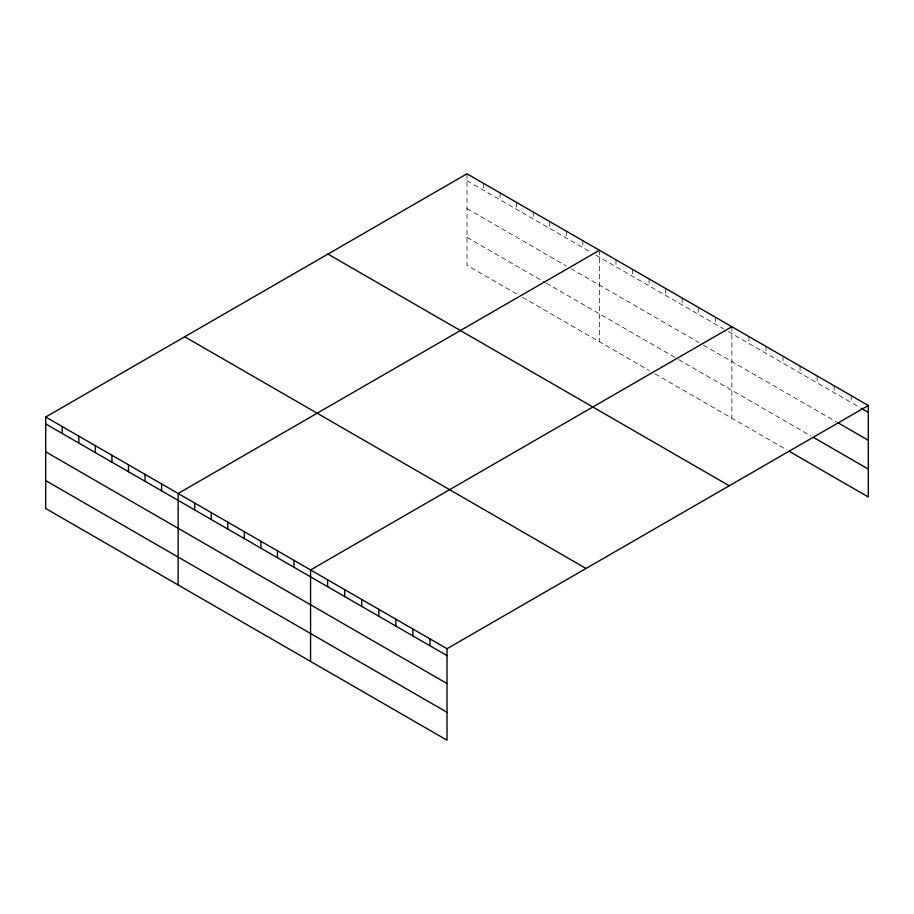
<?xml version="1.0" encoding="UTF-8"?>
<svg xmlns="http://www.w3.org/2000/svg" width="914" height="914" viewBox="0 0 914 914"><rect width="100%" height="100%" fill="white"/><g stroke="black" fill="none" stroke-linecap="round" stroke-linejoin="round"><path stroke-width="0.69" stroke-dasharray="4.57 3.43" d="M466.985 180.698L591.141 252.39M595.871 255.12L723.58 328.846M728.309 331.576L859.777 407.473M466.985 208.609L566.303 265.951M571.033 268.682L698.742 342.419M703.472 345.149L836.63 422.017M466.985 237.366L545.03 282.426M546.206 283.1L677.457 358.882M678.645 359.568L811.038 436.001M516.65 293.942L466.985 265.277L466.985 173.797M522.557 297.358L649.077 370.41M654.995 373.826L786.68 449.848M851.242 395.659L851.242 402.548M834.185 385.811L834.185 392.712M817.127 375.962L817.127 382.863M800.081 366.114L800.081 373.015M783.024 356.266L783.024 363.166M765.966 346.417L765.966 353.318M748.909 336.569L748.909 343.47M731.851 326.721L731.851 418.201M715.296 317.169L715.296 324.07M698.742 307.607L698.742 314.507M682.187 298.055L682.187 304.956M665.632 288.493L665.632 295.393M649.077 278.93L649.077 285.831M632.522 269.379L632.522 276.279M615.967 259.816L615.967 266.717M599.413 250.265L599.413 341.733M582.858 240.702L582.858 247.603M566.303 231.151L566.303 238.051M549.76 221.588L549.76 228.489M533.205 212.037L533.205 218.937M516.65 202.474L516.65 209.375M500.095 192.923L500.095 199.812M483.54 183.36L483.54 190.261"/><path stroke-width="1.37" d="M868.3 405.496L466.985 173.797L45.7 417.024L45.7 508.504L447.015 740.203L447.015 648.723L868.3 405.496L868.3 496.976L789.113 451.253M599.413 250.265L178.139 493.491L178.139 584.96M731.851 326.721L310.566 569.948L310.566 661.416M860.988 408.181L868.3 412.397M837.841 422.725L868.3 440.308M813.471 437.418L868.3 469.065M327.955 254.069L729.281 485.768M184.719 336.763L586.045 568.462M45.7 417.024L447.015 648.723M45.7 423.925L447.015 655.624M45.7 451.836L447.015 683.535M45.7 480.593L447.015 712.292M429.957 638.875L429.957 645.775M412.911 629.026L412.911 635.927M395.853 619.189L395.853 626.09M378.796 609.341L378.796 616.242M361.738 599.493L361.738 606.393M344.681 589.644L344.681 596.545M327.623 579.796L327.623 586.697M294.011 560.396L294.011 567.286M277.456 550.834L277.456 557.734M260.901 541.271L260.901 548.172M244.358 531.72L244.358 538.62M227.803 522.157L227.803 529.057M211.248 512.605L211.248 519.506M194.693 503.043L194.693 509.943M161.584 483.929L161.584 490.829M145.029 474.377L145.029 481.278M128.474 464.815L128.474 471.715M111.919 455.252L111.919 462.153M95.364 445.701L95.364 452.601M78.81 436.138L78.81 443.039M62.255 426.587L62.255 433.487"/></g></svg>
